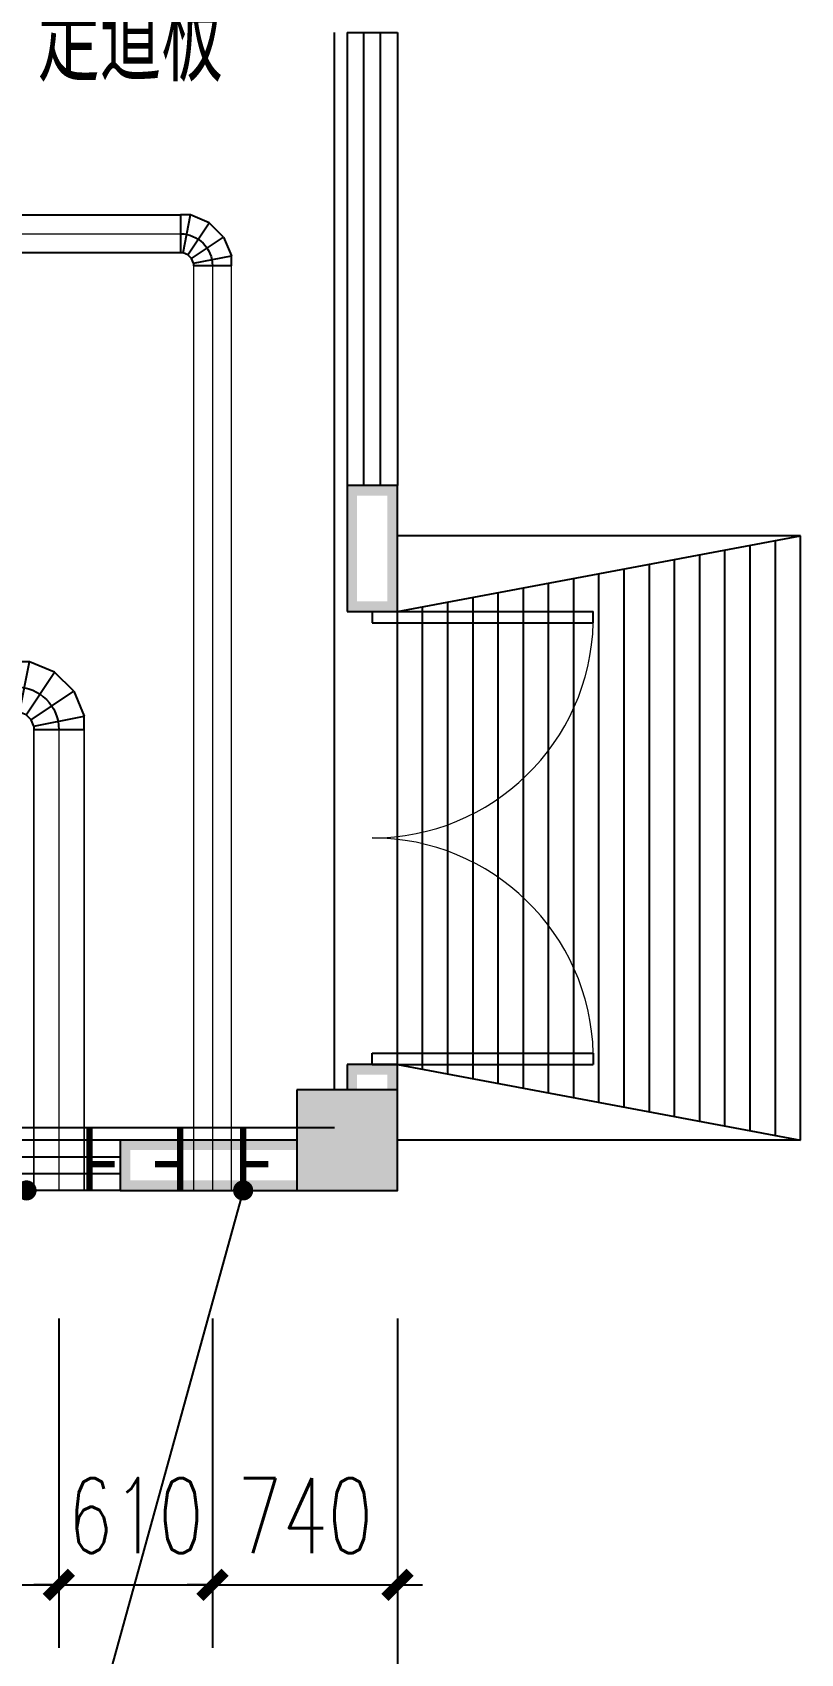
# Model space of a CAD drawing. Header units: millimetres. Extents: x -725 to 2274960, y -506 to 2980382.
# Drawn here: x 2017489 to 2020537, y 2593370 to 2599810 of the extents above; entities that cross this region are included whole.
import ezdxf

# ---------------------------------------------------------------- set-up
doc = ezdxf.new("R2010")
doc.units = ezdxf.units.MM
doc.header["$LTSCALE"] = 1000
for name, pattern in [('ACAD_ISO04W100', [30.5, 24, -3, 0.5, -3]), ('CENTER2', [28.575, 19.05, -3.175, 3.175, -3.175]), ('DASH', [0.35, 0.25, -0.1])]:
    doc.linetypes.add(name, pattern=pattern)
for name, color, linetype in [('COLUMN', 4, 'Continuous'), ('DIM_LEAD', 3, 'Continuous'), ('PUB_DIM', 3, 'Continuous'), ('PUB_HATCH', 8, 'Continuous'), ('PUB_WALL', 9, 'Continuous'), ('STAIR', 2, 'Continuous'), ('WALL', 4, 'Continuous'), ('WINDOW', 3, 'Continuous'), ('电缆沟', 7, 'Continuous')]:
    doc.layers.add(name, color=color, linetype=linetype)
doc.layers.add('中轴', color=20, linetype='ACAD_ISO04W100', lineweight=9)
doc.layers.add('管', color=1, linetype='Continuous', lineweight=30)
doc.styles.add('_TCH_DIM_T3', font='SIMPLEX', dxfattribs={"width": 0.705882, "bigfont": 'GBCBIG'})
doc.styles.add('tssdeng', font='tssdeng.shx', dxfattribs={"width": 0.7, "bigfont": 'hztxt.shx'})
doc.dimstyles.new('_TCH_ARCH_MM_M&&100', dxfattribs={"dimtxt": 297.5, "dimasz": 100, "dimexe": 250, "dimexo": 300, "dimgap": 126.25, "dimtad": 1, "dimdec": 0, "dimzin": 0, "dimdsep": 46, "dimtxsty": '_TCH_DIM_T3', "dimblk": 'ARCHTICK', "dimcen": 0.09, "dimclrt": 7, "dimazin": 2, "dimtfac": 1, "dimtdec": 0, "dimtix": 1, "dimtmove": 2, "dimatfit": 3, "dimfxl": 75, "dimtolj": 1, "dimtzin": 0, "dimarcsym": 0})

# ---------------------------------------------------------------- blocks, each defined once
blk = doc.blocks.new('WT')
at = {"layer": '管', "color": 8, "lineweight": -2}
for p, q in [((-300, -80.5), (-300, 0)), ((-300, 0), (0, 0)), ((0, -20.8), (-300, -80.5)), ((-238.4, -229.3), (-300, -80.5)), ((15.9, -59.3), (-238.4, -229.3)), ((45.4, -88.8), (-124.5, -343.1)), ((0, -20.8), (0, 0)), ((15.9, -59.3), (0, -20.8)), ((45.4, -88.8), (15.9, -59.3)), ((83.9, -104.7), (45.4, -88.8)), ((83.9, -104.7), (24.2, -404.7)), ((83.9, -104.7), (104.7, -104.7)), ((104.7, -404.7), (104.7, -104.7)), ((-124.5, -343.1), (-238.4, -229.3)), ((-124.5, -343.1), (24.2, -404.7)), ((104.7, -404.7), (24.2, -404.7))]:
    blk.add_line(p, q, dxfattribs=at)
blk.add_arc((104.7, 0), 254.7, 180, 270, dxfattribs=at)
blk = doc.blocks.new('_FZH')
blk.add_lwpolyline([(-0.5, -0.5), (0.5, -0.5), (0.5, 0.5), (-0.5, 0.5)], close=True)
at = {"layer": 'PUB_HATCH'}
blk.add_solid([(-0.5, -0.5), (0.5, -0.5), (-0.5, 0.5), (0.5, 0.5)], dxfattribs=at)
blk = doc.blocks.new('$WINLIB2D$00000001')
at = {"color": 0}
for points in [[(-0.5, 0.5), (-0.5, -0.5)], [(-0.5, 0.5), (0.5, 0.5)], [(0.5, -0.5), (0.5, 0.5)], [(0.5, 0.1667), (-0.5, 0.1667)], [(0.5, -0.1667), (-0.5, -0.1667)], [(-0.5, -0.5), (0.5, -0.5)]]:
    blk.add_lwpolyline(points, dxfattribs=at)
blk = doc.blocks.new('$DorLib2D$00000002')
for p, q in [((-0.5, 0), (-0.5, 0.4875)), ((-0.475, 0.4875), (-0.5, 0.4875)), ((-0.475, 0), (-0.475, 0.4875)), ((0.475, 0), (0.475, 0.4875)), ((0.475, 0.4875), (0.5, 0.4875)), ((0.5, 0), (0.5, 0.4875)), ((-0.5, 0), (-0.475, 0)), ((0.5, 0), (0.475, 0))]:
    blk.add_line(p, q)
at = {"lineweight": 13}
for centre, start, end in [((-0.4875, 0), 0, 88.5307), ((0.4875, 0), 91.4693, 180)]:
    blk.add_arc(centre, 0.4875, start, end, dxfattribs=at)
blk = doc.blocks.new('_ArchTick')
at = {"color": 0, "linetype": 'ByBlock', "const_width": 0.4}
blk.add_lwpolyline([(-0.5, -0.5), (0.5, 0.5)], dxfattribs=at)
blk = doc.blocks.new('*D391')
at = {"layer": 'Defpoints', "color": 0, "transparency": 16777216}
for p in [(2011937.3, 2595001.7), (2017593.4, 2595001.7), (2017593.4, 2593643.4)]:
    blk.add_point(p, dxfattribs=at)
at = {"layer": 'PUB_DIM', "color": 0, "lineweight": -2, "transparency": 16777216}
for p, q in [((2011937.3, 2594701.7), (2011937.3, 2593393.4)), ((2017593.4, 2594701.7), (2017593.4, 2593393.4)), ((2011937.3, 2593643.4), (2017593.4, 2593643.4))]:
    blk.add_line(p, q, dxfattribs=at)
at = {"layer": 'PUB_DIM', "color": 0, "lineweight": -2, "transparency": 16777216, "xscale": 100, "yscale": 100, "zscale": 100, "rotation": 180}
blk.add_blockref('_ArchTick', (2011937.3, 2593643.4), dxfattribs=at)
at = {"layer": 'PUB_DIM', "color": 0, "lineweight": -2, "transparency": 16777216, "xscale": 100, "yscale": 100, "zscale": 100}
blk.add_blockref('_ArchTick', (2017593.4, 2593643.4), dxfattribs=at)
at = {"layer": 'PUB_DIM', "color": 7, "transparency": 16777216, "insert": (2014765.3, 2593918.4), "char_height": 297.5, "attachment_point": 5, "style": '_TCH_DIM_T3'}
blk.add_mtext('\\A1;5650', dxfattribs=at)
blk = doc.blocks.new('*D392')
at = {"layer": 'Defpoints', "color": 0, "transparency": 16777216}
for p in [(2017593.4, 2595001.7), (2018203.1, 2595001.7), (2018203.1, 2593643.4)]:
    blk.add_point(p, dxfattribs=at)
at = {"layer": 'PUB_DIM', "color": 0, "lineweight": -2, "transparency": 16777216}
for p, q in [((2017593.4, 2594701.7), (2017593.4, 2593393.4)), ((2018203.1, 2594701.7), (2018203.1, 2593393.4)), ((2017593.4, 2593643.4), (2017493.4, 2593643.4)), ((2017593.4, 2593643.4), (2018203.1, 2593643.4)), ((2018203.1, 2593643.4), (2018303.1, 2593643.4))]:
    blk.add_line(p, q, dxfattribs=at)
at = {"layer": 'PUB_DIM', "color": 0, "lineweight": -2, "transparency": 16777216, "xscale": 100, "yscale": 100, "zscale": 100}
blk.add_blockref('_ArchTick', (2017593.4, 2593643.4), dxfattribs=at)
at = {"layer": 'PUB_DIM', "color": 0, "lineweight": -2, "transparency": 16777216, "xscale": 100, "yscale": 100, "zscale": 100, "rotation": 180}
blk.add_blockref('_ArchTick', (2018203.1, 2593643.4), dxfattribs=at)
at = {"layer": 'PUB_DIM', "color": 7, "transparency": 16777216, "insert": (2017898.3, 2593918.4), "char_height": 297.5, "attachment_point": 5, "style": '_TCH_DIM_T3'}
blk.add_mtext('\\A1;610', dxfattribs=at)
blk = doc.blocks.new('*D393')
at = {"layer": 'Defpoints', "color": 0, "transparency": 16777216}
for p in [(2018203.1, 2595001.7), (2018937.3, 2595001.7), (2018937.3, 2593643.4)]:
    blk.add_point(p, dxfattribs=at)
at = {"layer": 'PUB_DIM', "color": 0, "lineweight": -2, "transparency": 16777216}
for p, q in [((2018203.1, 2594701.7), (2018203.1, 2593393.4)), ((2018937.3, 2594701.7), (2018937.3, 2593393.4)), ((2018203.1, 2593643.4), (2018103.1, 2593643.4)), ((2018203.1, 2593643.4), (2018937.3, 2593643.4)), ((2018937.3, 2593643.4), (2019037.3, 2593643.4))]:
    blk.add_line(p, q, dxfattribs=at)
at = {"layer": 'PUB_DIM', "color": 0, "lineweight": -2, "transparency": 16777216, "xscale": 100, "yscale": 100, "zscale": 100}
blk.add_blockref('_ArchTick', (2018203.1, 2593643.4), dxfattribs=at)
at = {"layer": 'PUB_DIM', "color": 0, "lineweight": -2, "transparency": 16777216, "xscale": 100, "yscale": 100, "zscale": 100, "rotation": 180}
blk.add_blockref('_ArchTick', (2018937.3, 2593643.4), dxfattribs=at)
at = {"layer": 'PUB_DIM', "color": 7, "transparency": 16777216, "insert": (2018570.2, 2593918.4), "char_height": 297.5, "attachment_point": 5, "style": '_TCH_DIM_T3'}
blk.add_mtext('\\A1;740', dxfattribs=at)
blk = doc.blocks.new('*D394')
at = {"layer": 'Defpoints', "color": 0, "transparency": 16777216}
for p in [(2011937.3, 2594701.7), (2018937.3, 2594701.7), (2018937.3, 2592972.9)]:
    blk.add_point(p, dxfattribs=at)
at = {"layer": 'PUB_DIM', "color": 0, "lineweight": -2, "transparency": 16777216}
for p, q in [((2011937.3, 2594401.7), (2011937.3, 2592722.9)), ((2018937.3, 2594401.7), (2018937.3, 2592722.9)), ((2011937.3, 2592972.9), (2018937.3, 2592972.9))]:
    blk.add_line(p, q, dxfattribs=at)
at = {"layer": 'PUB_DIM', "color": 0, "lineweight": -2, "transparency": 16777216, "xscale": 100, "yscale": 100, "zscale": 100, "rotation": 180}
blk.add_blockref('_ArchTick', (2011937.3, 2592972.9), dxfattribs=at)
at = {"layer": 'PUB_DIM', "color": 0, "lineweight": -2, "transparency": 16777216, "xscale": 100, "yscale": 100, "zscale": 100}
blk.add_blockref('_ArchTick', (2018937.3, 2592972.9), dxfattribs=at)
at = {"layer": 'PUB_DIM', "color": 7, "transparency": 16777216, "insert": (2015437.3, 2593247.9), "char_height": 297.5, "attachment_point": 5, "style": '_TCH_DIM_T3'}
blk.add_mtext('\\A1;7000', dxfattribs=at)

msp = doc.modelspace()

# ---------------------------------------------------------------- hatches: boundary and pattern name
at = {"layer": 'PUB_WALL'}
for points in [[(2018937.2599, 2598010.0124), (2018737.2599, 2598010.0124), (2018777.2599, 2597970.0124), (2018897.2599, 2597970.0124)], [(2018737.2599, 2598010.0124), (2018737.2599, 2597510.0124), (2018777.2599, 2597550.0124), (2018777.2599, 2597970.0124)], [(2018937.2599, 2597510.0124), (2018937.2599, 2598010.0124), (2018897.2599, 2597970.0124), (2018897.2599, 2597550.0124)], [(2018737.2599, 2597510.0124), (2018937.2599, 2597510.0124), (2018897.2599, 2597550.0124), (2018777.2599, 2597550.0124)], [(2018937.2599, 2595710.0124), (2018737.2599, 2595710.0124), (2018777.2599, 2595670.0124), (2018897.2599, 2595670.0124)], [(2018737.2599, 2595610.0124), (2018777.2599, 2595610.0124), (2018777.2599, 2595670.0124), (2018737.2599, 2595710.0124)], [(2018897.2599, 2595610.0124), (2018937.2599, 2595610.0124), (2018937.2599, 2595710.0124), (2018897.2599, 2595670.0124)], [(2018537.2599, 2595610.0124), (2018537.2599, 2595210.0124), (2018577.2599, 2595250.0124), (2018577.2599, 2595570.0124)], [(2018937.2599, 2595610.0124), (2018537.2599, 2595610.0124), (2018577.2599, 2595570.0124), (2018897.2599, 2595570.0124)], [(2018937.2599, 2595210.0124), (2018937.2599, 2595610.0124), (2018897.2599, 2595570.0124), (2018897.2599, 2595250.0124)], [(2018537.2599, 2595370.0124), (2018537.2599, 2595410.0124), (2017837.2599, 2595410.0124), (2017877.2599, 2595370.0124)], [(2017837.2599, 2595410.0124), (2017837.2599, 2595210.0124), (2017877.2599, 2595250.0124), (2017877.2599, 2595370.0124)], [(2018537.2599, 2595210.0124), (2018537.2599, 2595250.0124), (2017877.2599, 2595250.0124), (2017837.2599, 2595210.0124)], [(2018537.2599, 2595210.0124), (2018937.2599, 2595210.0124), (2018897.2599, 2595250.0124), (2018577.2599, 2595250.0124)]]:
    msp.add_hatch(color=256, dxfattribs=at).paths.add_polyline_path(points)

# ---------------------------------------------------------------- linework, layer by layer
at = {"layer": 'DIM_LEAD'}
msp.add_line((2018324.8049, 2595210.0124), (2017219.0044, 2591206.3009), dxfattribs=at)
at = {"layer": 'DIM_LEAD', "const_width": 40}
for points in [[(2017469.1274, 2595229.6099, 1), (2017461.1422, 2595190.415, 1)], [(2018330.1294, 2595229.2906, 1), (2018319.4804, 2595190.7342, 1)]]:
    msp.add_lwpolyline(points, format="xyb", close=True, dxfattribs=at)
at = {"layer": 'STAIR'}
for p, q in [((2020537.2599, 2597810.0124), (2018937.2599, 2597810.0124)), ((2018937.2599, 2595610.0124), (2018937.2599, 2597810.0124)), ((2018937.2599, 2597510.0124), (2020537.2599, 2597810.0124)), ((2020537.2599, 2595410.0124), (2020537.2599, 2597810.0124)), ((2020137.2599, 2595485.0124), (2020137.2599, 2597735.0124)), ((2020237.2599, 2595466.2624), (2020237.2599, 2597753.7624)), ((2020337.2599, 2595447.5124), (2020337.2599, 2597772.5124)), ((2020437.2599, 2595428.7624), (2020437.2599, 2597791.2624)), ((2019837.2599, 2595541.2624), (2019837.2599, 2597678.7624)), ((2019937.2599, 2595522.5124), (2019937.2599, 2597697.5124)), ((2020037.2599, 2595503.7624), (2020037.2599, 2597716.2624)), ((2019537.2599, 2595597.5124), (2019537.2599, 2597622.5124)), ((2019637.2599, 2595578.7624), (2019637.2599, 2597641.2624)), ((2019737.2599, 2595560.0124), (2019737.2599, 2597660.0124)), ((2019137.2599, 2595672.5124), (2019137.2599, 2597547.5124)), ((2019237.2599, 2595653.7624), (2019237.2599, 2597566.2624)), ((2019337.2599, 2595635.0124), (2019337.2599, 2597585.0124)), ((2019437.2599, 2595616.2624), (2019437.2599, 2597603.7624)), ((2019037.2599, 2595691.2624), (2019037.2599, 2597528.7624)), ((2018937.2599, 2595710.0124), (2020537.2599, 2595410.0124)), ((2020537.2599, 2595410.0124), (2018937.2599, 2595410.0124))]:
    msp.add_line(p, q, dxfattribs=at)
at = {"layer": 'WALL'}
for p, q in [((2018937.2599, 2598010.0124), (2018737.2599, 2598010.0124)), ((2018737.2599, 2598010.0124), (2018737.2599, 2597510.0124)), ((2018937.2599, 2597510.0124), (2018937.2599, 2598010.0124)), ((2018737.2599, 2597510.0124), (2018937.2599, 2597510.0124)), ((2018937.2599, 2595710.0124), (2018737.2599, 2595710.0124)), ((2018737.2599, 2595710.0124), (2018737.2599, 2595610.0124)), ((2018937.2599, 2595610.0124), (2018937.2599, 2595710.0124)), ((2018537.2599, 2595410.0124), (2017837.2599, 2595410.0124)), ((2017837.2599, 2595410.0124), (2017837.2599, 2595210.0124)), ((2017837.2599, 2595210.0124), (2018537.2599, 2595210.0124))]:
    msp.add_line(p, q, dxfattribs=at)
at = {"layer": 'WALL', "linetype": 'DASH', "ltscale": 100}
msp.add_lwpolyline([(2018687.2599, 2595610.0124), (2018687.2599, 2599810.0124)], dxfattribs=at)
at = {"layer": 'WALL'}
msp.add_lwpolyline([(2012337.2599, 2595460.0124), (2018687.2599, 2595460.0124)], dxfattribs=at)
at = {"layer": '中轴', "color": 8, "linetype": 'CENTER2', "ltscale": 10}
for p, q in [((2006437.2599, 2599010.0124), (2018075.7364, 2599010.0125)), ((2006437.2599, 2599010.0124), (2018075.7364, 2599010.0124)), ((2018203.0949, 2598882.6539), (2018203.0949, 2595210.0124)), ((2017593.4247, 2597040.2012), (2017593.4247, 2595210.0124))]:
    msp.add_line(p, q, dxfattribs=at)
at = {"layer": '管', "color": 8}
for points, const_width in [([(2015939.2138, 2599085.0125), (2018075.7364, 2599085.0125)], 7.5), ([(2015939.2138, 2598935.0127), (2018075.7364, 2598935.0127)], 7.5), ([(2018128.0949, 2598882.6539), (2018128.095, 2595210.0124)], 5), ([(2018278.095, 2598882.6539), (2018278.095, 2595210.0124)], 5), ([(2017493.4247, 2597040.2012), (2017493.4247, 2595210.0124)], 6.6667), ([(2017693.4247, 2597040.2012), (2017693.4247, 2595210.0124)], 6.6667)]:
    msp.add_lwpolyline(points, dxfattribs=dict(at, const_width=const_width))
at = {"layer": '管', "lineweight": 50, "const_width": 25}
for points in [[(2017715.1346, 2595460.0124), (2017715.1346, 2595210.0124)], [(2018074.8051, 2595460.0124), (2018074.8051, 2595210.0124)], [(2018324.8049, 2595460.0124), (2018324.8049, 2595210.0124)], [(2017715.1346, 2595313.9776), (2017815.1346, 2595313.9776)], [(2018074.8051, 2595313.9776), (2017974.8051, 2595313.9776)], [(2018324.8049, 2595313.9776), (2018424.8049, 2595313.9776)]]:
    msp.add_lwpolyline(points, dxfattribs=at)

# ---------------------------------------------------------------- block references
at = {"color": 8, "rotation": 90}
for p, xscale, yscale, zscale in [((2018075.7364, 2598935.0124), -0.5, 0.5, 0.5), ((2017423.6134, 2597110.0125), -0.6666666666666661, 0.6666666666666661, 0.6666666666666661)]:
    msp.add_blockref('WT', p, dxfattribs=dict(at, xscale=xscale, yscale=yscale, zscale=zscale))
at = {"layer": 'COLUMN', "xscale": 400, "yscale": 400, "zscale": 400, "rotation": 270}
msp.add_blockref('_FZH', (2018737.2599, 2595410.0124), dxfattribs=at)
at = {"layer": 'WINDOW', "xscale": -1800, "zscale": 200, "rotation": 90}
for name, p, yscale in [('$WINLIB2D$00000001', (2018837.2599, 2598910.0124), 200), ('$DorLib2D$00000002', (2018837.2599, 2596610.0124), -1800)]:
    msp.add_blockref(name, p, dxfattribs=dict(at, yscale=yscale))
at = {"layer": 'WINDOW', "xscale": -1500, "yscale": 200, "zscale": 200}
msp.add_blockref('$WINLIB2D$00000001', (2017087.2599, 2595310.0124), dxfattribs=at)

# ---------------------------------------------------------------- texts
at = {"layer": '电缆沟', "ltscale": 1.5, "style": 'tssdeng', "width": 0.7}
msp.add_text('走道板', height=350, dxfattribs=at).set_placement((2017509.8318, 2599615.0715))

# ---------------------------------------------------------------- dimensions: what is measured, and where the dimension line sits
at = {"layer": 'PUB_DIM'}
for p1, p2, text, picture, middle in [((2011937.2599, 2595001.7057), (2017593.4247, 2595001.7057), '5650', '*D391', (2014765.3423, 2593918.3536)), ((2018203.0949, 2595001.7057), (2018937.2599, 2595001.7057), '740', '*D393', (2018570.1774, 2593918.3536))]:
    dim = msp.add_aligned_dim(p1=p1, p2=p2, distance=-1358.3521, text=text, dimstyle='_TCH_ARCH_MM_M&&100', dxfattribs=at)
    dim.commit()
    dim.dimension.update_dxf_attribs({"geometry": picture, "text_midpoint": middle})
for p1, p2, distance, picture, middle in [((2017593.4247, 2595001.7057), (2018203.0949, 2595001.7057), -1358.3521, '*D392', (2017898.2598, 2593918.3536)), ((2011937.2599, 2594701.7057), (2018937.2599, 2594701.7057), -1728.8533, '*D394', (2015437.2599, 2593247.8524))]:
    dim = msp.add_aligned_dim(p1=p1, p2=p2, distance=distance, dimstyle='_TCH_ARCH_MM_M&&100', dxfattribs=at)
    dim.commit()
    dim.dimension.update_dxf_attribs({"geometry": picture, "text_midpoint": middle})

doc.saveas('drawing.dxf')
